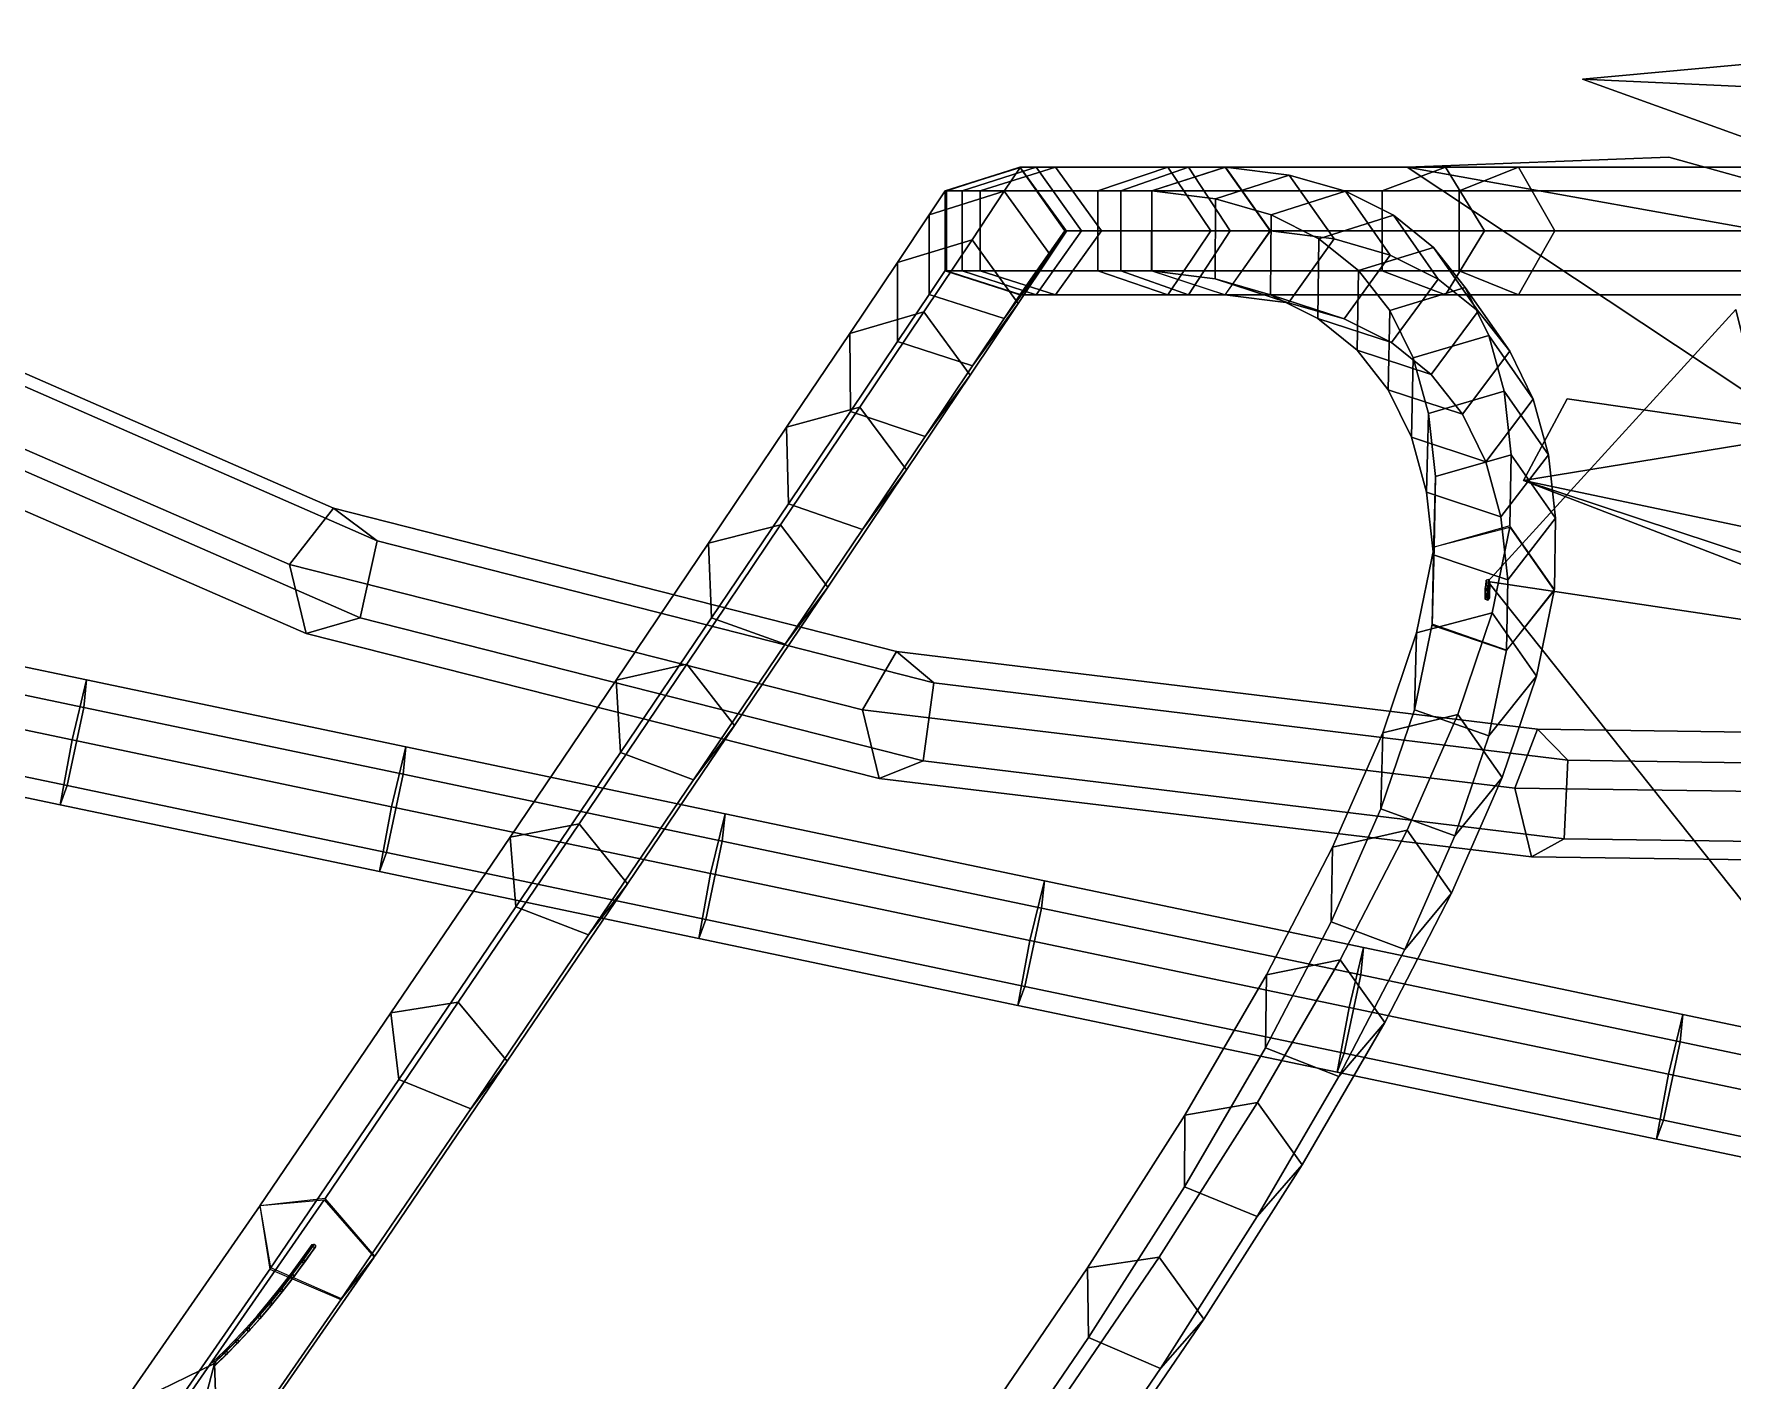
# Model space of a CAD drawing. Header units: metres. Extents: x -349 to 464, y -383 to 362.
# Drawn here: x -95.02 to -65.28, y -20.13 to 3.45 of the extents above; entities that cross this region are included whole.
import ezdxf

# ---------------------------------------------------------------- set-up
doc = ezdxf.new("R2010")
doc.units = ezdxf.units.M

msp = doc.modelspace()

# ---------------------------------------------------------------- linework, layer by layer
at = {"layer": 'Breeder_Leaf', "color": 3}
for points in [[(-67.9014, 2.6569, 287.7139), (-59.2427, 3.4506, 284.6291), (-49.7718, 1.8269, 285.6102)], [(-67.9014, 2.6569, 287.7139), (-49.7718, 1.8269, 285.6102), (-59.2427, 3.4506, 284.6291)], [(-56.367, -1.4974, 291.0523), (-67.9014, 2.6569, 287.7139), (-49.7718, 1.8269, 285.6102)], [(-56.367, -1.4974, 291.0523), (-49.7718, 1.8269, 285.6102), (-67.9014, 2.6569, 287.7139)], [(-70.9694, 1.1144, 296.5782), (-66.3897, 1.2919, 293.02), (-56.367, -1.4974, 291.0523)], [(-70.9694, 1.1144, 296.5782), (-56.367, -1.4974, 291.0523), (-66.3897, 1.2919, 293.02)], [(-63.9337, -3.5575, 297.8927), (-70.9694, 1.1144, 296.5782), (-56.367, -1.4974, 291.0523)], [(-63.9337, -3.5575, 297.8927), (-56.367, -1.4974, 291.0523), (-70.9694, 1.1144, 296.5782)], [(-65.2146, -1.3761, 512.3859), (-63.813, -7.00204, 510.33), (-69.5585, -6.1387, 499.0329)], [(-65.2146, -1.3761, 512.3859), (-69.5585, -6.1387, 499.0329), (-63.813, -7.00204, 510.33)], [(-68.9334, -4.3699, 310.3593), (-68.1665, -2.9425, 304.4843), (-63.9337, -3.5575, 297.8927)], [(-68.9334, -4.3699, 310.3593), (-63.9337, -3.5575, 297.8927), (-68.1665, -2.9425, 304.4843)], [(-60.476, -6.1509, 301.2751), (-68.9334, -4.3699, 310.3593), (-63.9337, -3.5575, 297.8927)], [(-60.476, -6.1509, 301.2751), (-63.9337, -3.5575, 297.8927), (-68.9334, -4.3699, 310.3593)], [(-57.01893, -8.961, 304.5121), (-68.9334, -4.3699, 310.3593), (-60.476, -6.1509, 301.2751)], [(-57.01893, -8.961, 304.5121), (-60.476, -6.1509, 301.2751), (-68.9334, -4.3699, 310.3593)], [(-57.01893, -8.961, 304.5121), (-62.2372, -6.5834, 310.8233), (-68.9334, -4.3699, 310.3593)], [(-57.01893, -8.961, 304.5121), (-68.9334, -4.3699, 310.3593), (-62.2372, -6.5834, 310.8233)], [(-69.5585, -6.1387, 499.0329), (-63.813, -7.00204, 510.33), (-63.6334, -13.5867, 510.4028)], [(-69.5585, -6.1387, 499.0329), (-63.6334, -13.5867, 510.4028), (-63.813, -7.00204, 510.33)], [(-97.6026, -22.6441, 484.4081), (-93.5956, -26.4658, 481.7286), (-91.8543, -19.8389, 471.0313)], [(-97.6026, -22.6441, 484.4081), (-91.8543, -19.8389, 471.0313), (-93.5956, -26.4658, 481.7286)], [(-91.8543, -19.8389, 471.0313), (-93.5956, -26.4658, 481.7286), (-91.4207, -32.1701, 479.2536)], [(-91.8543, -19.8389, 471.0313), (-91.4207, -32.1701, 479.2536), (-93.5956, -26.4658, 481.7286)]]:
    msp.add_3dface(points, dxfattribs=at)
at = {"layer": 'Breeder_Petiole', "color": 3}
for points in [[(-77.7454, 1.1137, 422.6171), (-78.02588, 0.6937, 428.3107), (-79.3394, 0.2829, 428.2157), (-79.05899, 0.7029, 422.5221)], [(-77.7539, 1.118, 408.9883), (-77.7449, 1.118, 422.5168), (-79.06013, 0.7014, 422.5168), (-79.03715, 0.7014, 408.7002)], [(-74.7986, 1.118, 395.7867), (-77.7539, 1.118, 408.9883), (-79.03715, 0.7014, 408.7002), (-75.9874, 0.7014, 395.2243)], [(-75.1624, 1.118, 404.0824), (-77.4698, 1.118, 417.4216), (-78.7656, 0.7014, 417.1968), (-76.3894, 0.7014, 403.609)], [(-77.4698, 1.118, 417.4216), (-77.1305, 1.118, 430.9547), (-78.4452, 0.7014, 430.987), (-78.7656, 0.7014, 417.1968)], [(-77.1305, 1.118, 430.9547), (-74.1575, 1.118, 444.1615), (-75.4407, 0.7014, 444.4496), (-78.4452, 0.7014, 430.987)], [(-76.9382, -0.00425, 422.5744), (-77.2187, -0.4242, 428.268), (-78.02588, 0.6937, 428.3107), (-77.7454, 1.1137, 422.6171)], [(-74.06803, 0, 396.1322), (-76.9654, 0, 409.1654), (-77.7539, 1.118, 408.9883), (-74.7986, 1.118, 395.7867)], [(-76.9654, 0, 409.1654), (-76.9368, 0, 422.5168), (-77.7449, 1.118, 422.5168), (-77.7539, 1.118, 408.9883)], [(-74.4084, 0, 404.3732), (-76.6735, 0, 417.5598), (-77.4698, 1.118, 417.4216), (-75.1624, 1.118, 404.0824)], [(-76.6735, 0, 417.5598), (-76.3225, 0, 430.9348), (-77.1305, 1.118, 430.9547), (-77.4698, 1.118, 417.4216)], [(-76.3225, 0, 430.9348), (-73.369, 0, 443.9844), (-74.1575, 1.118, 444.1615), (-77.1305, 1.118, 430.9547)], [(-70.297, 1.118, 391.4496), (-75.1624, 1.118, 404.0824), (-76.3894, 0.7014, 403.609), (-71.4081, 0.7014, 390.746)], [(-69.02254, 1.118, 383.5532), (-74.7986, 1.118, 395.7867), (-75.9874, 0.7014, 395.2243), (-70.05935, 0.7014, 382.7441)], [(-74.1496, 1.1175, 444.1971), (-73.0349, 0.9772, 449.8016), (-74.327, 0.5615, 450.0482), (-75.4417, 0.7018, 444.4438)], [(-69.6142, 0, 391.882), (-74.4084, 0, 404.3732), (-75.1624, 1.118, 404.0824), (-70.297, 1.118, 391.4496)], [(-68.3854, 0, 384.0504), (-74.06803, 0, 396.1322), (-74.7986, 1.118, 395.7867), (-69.02254, 1.118, 383.5532)], [(-73.0349, 0.9772, 449.8016), (-72.05215, 0.6955, 455.4624), (-73.3521, 0.2818, 455.6673), (-74.327, 0.5615, 450.0482)], [(-73.363, -0.00071, 444.0127), (-72.2482, -0.1409, 449.6171), (-73.0349, 0.9772, 449.8016), (-74.1496, 1.1175, 444.1971)], [(-72.2482, -0.1409, 449.6171), (-71.2672, -0.4226, 455.2706), (-72.05215, 0.6955, 455.4624), (-73.0349, 0.9772, 449.8016)], [(-63.06062, 1.118, 380.0088), (-70.297, 1.118, 391.4496), (-71.4081, 0.7014, 390.746), (-64.01312, 0.7014, 379.1019)], [(-62.4753, 0, 380.566), (-69.6142, 0, 391.882), (-70.297, 1.118, 391.4496), (-63.06062, 1.118, 380.0088)], [(-60.7064, 1.118, 372.8826), (-69.02254, 1.118, 383.5532), (-70.05935, 0.7014, 382.7441), (-61.5408, 0.7014, 371.866)], [(-60.1938, 0, 373.5073), (-68.3854, 0, 384.0504), (-69.02254, 1.118, 383.5532), (-60.7064, 1.118, 372.8826)], [(-78.02588, 0.6937, 428.3107), (-78.5907, -0.1541, 434.037), (-79.898, -0.552, 433.8478), (-79.3394, 0.2829, 428.2157)], [(-79.05899, 0.7029, 422.5221), (-79.3394, 0.2829, 428.2157), (-79.3394, -1.1161, 428.1125), (-79.05899, -0.6961, 422.4189)], [(-79.03715, 0.7014, 408.7002), (-79.06013, 0.7014, 422.5168), (-79.06013, -0.7014, 422.5168), (-79.03715, -0.7014, 408.7002)], [(-75.9874, 0.7014, 395.2243), (-79.03715, 0.7014, 408.7002), (-79.03715, -0.7014, 408.7002), (-75.9874, -0.7014, 395.2243)], [(-76.3894, 0.7014, 403.609), (-78.7656, 0.7014, 417.1968), (-78.7656, -0.7014, 417.1968), (-76.3894, -0.7014, 403.609)], [(-78.7656, 0.7014, 417.1968), (-78.4452, 0.7014, 430.987), (-78.4452, -0.7014, 430.987), (-78.7656, -0.7014, 417.1968)], [(-77.2187, -0.4242, 428.268), (-77.7824, -1.2688, 433.9517), (-78.5907, -0.1541, 434.037), (-78.02588, 0.6937, 428.3107)], [(-78.4452, 0.7014, 430.987), (-75.4407, 0.7014, 444.4496), (-75.4407, -0.7014, 444.4496), (-78.4452, -0.7014, 430.987)], [(-71.4081, 0.7014, 390.746), (-76.3894, 0.7014, 403.609), (-76.3894, -0.7014, 403.609), (-71.4081, -0.7014, 390.746)], [(-70.05935, 0.7014, 382.7441), (-75.9874, 0.7014, 395.2243), (-75.9874, -0.7014, 395.2243), (-70.05935, -0.7014, 382.7441)], [(-75.4417, 0.7018, 444.4438), (-74.327, 0.5615, 450.0482), (-74.3345, -0.8409, 450.0146), (-75.4493, -0.7006, 444.4102)], [(-72.05215, 0.6955, 455.4624), (-71.2105, 0.2733, 461.1373), (-72.5173, -0.1374, 461.3004), (-73.3521, 0.2818, 455.6673)], [(-71.2672, -0.4226, 455.2706), (-70.4271, -0.8446, 460.938), (-71.2105, 0.2733, 461.1373), (-72.05215, 0.6955, 455.4624)], [(-64.01312, 0.7014, 379.1019), (-71.4081, 0.7014, 390.746), (-71.4081, -0.7014, 390.746), (-64.01312, -0.7014, 379.1019)], [(-61.5408, 0.7014, 371.866), (-70.05935, 0.7014, 382.7441), (-70.05935, -0.7014, 382.7441), (-61.5408, -0.7014, 371.866)], [(-74.327, 0.5615, 450.0482), (-73.3521, 0.2818, 455.6673), (-73.3664, -1.1193, 455.6), (-74.3345, -0.8409, 450.0146)], [(-79.3394, 0.2829, 428.2157), (-79.898, -0.552, 433.8478), (-79.893, -1.9398, 433.6421), (-79.3394, -1.1161, 428.1125)], [(-73.3521, 0.2818, 455.6673), (-72.5173, -0.1374, 461.3004), (-72.5375, -1.5365, 461.1992), (-73.3664, -1.1193, 455.6)], [(-71.2105, 0.2733, 461.1373), (-70.511, -0.2888, 466.8193), (-71.8237, -0.6956, 466.9404), (-72.5173, -0.1374, 461.3004)], [(-70.4271, -0.8446, 460.938), (-69.729, -1.4064, 466.6125), (-70.511, -0.2888, 466.8193), (-71.2105, 0.2733, 461.1373)], [(-78.5907, -0.1541, 434.037), (-79.4359, -1.4184, 439.6509), (-80.7323, -1.7966, 439.3692), (-79.898, -0.552, 433.8478)], [(-77.7824, -1.2688, 433.9517), (-78.6243, -2.5268, 439.5235), (-79.4359, -1.4184, 439.6509), (-78.5907, -0.1541, 434.037)], [(-77.7454, -1.1163, 422.4526), (-78.02588, -1.5363, 428.1462), (-77.2187, -0.4242, 428.268), (-76.9382, -0.00425, 422.5744)], [(-74.7986, -1.118, 395.7867), (-77.7539, -1.118, 408.9883), (-76.9654, 0, 409.1654), (-74.06803, 0, 396.1322)], [(-77.7539, -1.118, 408.9883), (-77.7449, -1.118, 422.5168), (-76.9368, 0, 422.5168), (-76.9654, 0, 409.1654)], [(-75.1624, -1.118, 404.0824), (-77.4698, -1.118, 417.4216), (-76.6735, 0, 417.5598), (-74.4084, 0, 404.3732)], [(-77.4698, -1.118, 417.4216), (-77.1305, -1.118, 430.9547), (-76.3225, 0, 430.9348), (-76.6735, 0, 417.5598)], [(-77.1305, -1.118, 430.9547), (-74.1575, -1.118, 444.1615), (-73.369, 0, 443.9844), (-76.3225, 0, 430.9348)], [(-70.297, -1.118, 391.4496), (-75.1624, -1.118, 404.0824), (-74.4084, 0, 404.3732), (-69.6142, 0, 391.882)], [(-69.02254, -1.118, 383.5532), (-74.7986, -1.118, 395.7867), (-74.06803, 0, 396.1322), (-68.3854, 0, 384.0504)], [(-74.1616, -1.1179, 444.1436), (-73.04692, -1.2582, 449.748), (-72.2482, -0.1409, 449.6171), (-73.363, -0.00071, 444.0127)], [(-73.04692, -1.2582, 449.748), (-72.07487, -1.5379, 455.3551), (-71.2672, -0.4226, 455.2706), (-72.2482, -0.1409, 449.6171)], [(-72.5173, -0.1374, 461.3004), (-71.8237, -0.6956, 466.9404), (-71.8488, -2.09177, 466.8053), (-72.5375, -1.5365, 461.1992)], [(-70.511, -0.2888, 466.8193), (-69.9546, -0.9903, 472.5016), (-71.272, -1.392, 472.5808), (-71.8237, -0.6956, 466.9404)], [(-69.729, -1.4064, 466.6125), (-69.1738, -2.1073, 472.2873), (-69.9546, -0.9903, 472.5016), (-70.511, -0.2888, 466.8193)], [(-63.06062, -1.118, 380.0088), (-70.297, -1.118, 391.4496), (-69.6142, 0, 391.882), (-62.4753, 0, 380.566)], [(-60.7064, -1.118, 372.8826), (-69.02254, -1.118, 383.5532), (-68.3854, 0, 384.0504), (-60.1938, 0, 373.5073)], [(-79.898, -0.552, 433.8478), (-80.7323, -1.7966, 439.3692), (-80.7172, -3.1655, 439.0625), (-79.893, -1.9398, 433.6421)], [(-78.02588, -1.5363, 428.1462), (-78.5826, -2.3661, 433.7091), (-77.7824, -1.2688, 433.9517), (-77.2187, -0.4242, 428.268)], [(-72.07487, -1.5379, 455.3551), (-71.2426, -1.9567, 460.976), (-70.4271, -0.8446, 460.938), (-71.2672, -0.4226, 455.2706)], [(-79.05899, -0.6961, 422.4189), (-79.3394, -1.1161, 428.1125), (-78.02588, -1.5363, 428.1462), (-77.7454, -1.1163, 422.4526)], [(-79.03715, -0.7014, 408.7002), (-79.06013, -0.7014, 422.5168), (-77.7449, -1.118, 422.5168), (-77.7539, -1.118, 408.9883)], [(-75.9874, -0.7014, 395.2243), (-79.03715, -0.7014, 408.7002), (-77.7539, -1.118, 408.9883), (-74.7986, -1.118, 395.7867)], [(-76.3894, -0.7014, 403.609), (-78.7656, -0.7014, 417.1968), (-77.4698, -1.118, 417.4216), (-75.1624, -1.118, 404.0824)], [(-78.7656, -0.7014, 417.1968), (-78.4452, -0.7014, 430.987), (-77.1305, -1.118, 430.9547), (-77.4698, -1.118, 417.4216)], [(-78.4452, -0.7014, 430.987), (-75.4407, -0.7014, 444.4496), (-74.1575, -1.118, 444.1615), (-77.1305, -1.118, 430.9547)], [(-71.4081, -0.7014, 390.746), (-76.3894, -0.7014, 403.609), (-75.1624, -1.118, 404.0824), (-70.297, -1.118, 391.4496)], [(-70.05935, -0.7014, 382.7441), (-75.9874, -0.7014, 395.2243), (-74.7986, -1.118, 395.7867), (-69.02254, -1.118, 383.5532)], [(-75.4493, -0.7006, 444.4102), (-74.3345, -0.8409, 450.0146), (-73.04692, -1.2582, 449.748), (-74.1616, -1.1179, 444.1436)], [(-74.3345, -0.8409, 450.0146), (-73.3664, -1.1193, 455.6), (-72.07487, -1.5379, 455.3551), (-73.04692, -1.2582, 449.748)], [(-71.8237, -0.6956, 466.9404), (-71.272, -1.392, 472.5808), (-71.3013, -2.7844, 472.4117), (-71.8488, -2.09177, 466.8053)], [(-64.01312, -0.7014, 379.1019), (-71.4081, -0.7014, 390.746), (-70.297, -1.118, 391.4496), (-63.06062, -1.118, 380.0088)], [(-71.2426, -1.9567, 460.976), (-70.5511, -2.5143, 466.6039), (-69.729, -1.4064, 466.6125), (-70.4271, -0.8446, 460.938)], [(-61.5408, -0.7014, 371.866), (-70.05935, -0.7014, 382.7441), (-69.02254, -1.118, 383.5532), (-60.7064, -1.118, 372.8826)], [(-79.3394, -1.1161, 428.1125), (-79.893, -1.9398, 433.6421), (-78.5826, -2.3661, 433.7091), (-78.02588, -1.5363, 428.1462)], [(-73.3664, -1.1193, 455.6), (-72.5375, -1.5365, 461.1992), (-71.2426, -1.9567, 460.976), (-72.07487, -1.5379, 455.3551)], [(-69.9546, -0.9903, 472.5016), (-69.5419, -1.8302, 478.1774), (-70.8631, -2.2258, 478.2147), (-71.272, -1.392, 472.5808)], [(-69.1738, -2.1073, 472.2873), (-68.7621, -2.9464, 477.9556), (-69.5419, -1.8302, 478.1774), (-69.9546, -0.9903, 472.5016)], [(-90.5411, -5.8464, 328.0488), (-98.8895, -2.2129, 317.717), (-97.966, -1.2756, 317.3023), (-89.7687, -4.8582, 327.4742)], [(-89.7687, -4.8582, 327.4742), (-97.966, -1.2756, 317.3023), (-97.1123, -1.8782, 316.4016), (-89.0078, -5.4296, 326.4753)], [(-79.4359, -1.4184, 439.6509), (-80.5555, -3.08877, 445.1084), (-81.8366, -3.4406, 444.7366), (-80.7323, -1.7966, 439.3692)], [(-78.6243, -2.5268, 439.5235), (-79.7387, -4.1876, 444.9397), (-80.5555, -3.08877, 445.1084), (-79.4359, -1.4184, 439.6509)], [(-78.5826, -2.3661, 433.7091), (-79.4117, -3.6003, 439.1619), (-78.6243, -2.5268, 439.5235), (-77.7824, -1.2688, 433.9517)], [(-71.272, -1.392, 472.5808), (-70.8631, -2.2258, 478.2147), (-70.8957, -3.6135, 478.0117), (-71.3013, -2.7844, 472.4117)], [(-70.5511, -2.5143, 466.6039), (-70.00138, -3.2097, 472.2321), (-69.1738, -2.1073, 472.2873), (-69.729, -1.4064, 466.6125)], [(-72.5375, -1.5365, 461.1992), (-71.8488, -2.09177, 466.8053), (-70.5511, -2.5143, 466.6039), (-71.2426, -1.9567, 460.976)], [(-89.0078, -5.4296, 326.4753), (-97.1123, -1.8782, 316.4016), (-97.5002, -3.1936, 316.2513), (-89.3028, -6.7763, 326.4232)], [(-80.7323, -1.7966, 439.3692), (-81.8366, -3.4406, 444.7366), (-81.8064, -4.7832, 444.3311), (-80.7172, -3.1655, 439.0625)], [(-79.893, -1.9398, 433.6421), (-80.7172, -3.1655, 439.0625), (-79.4117, -3.6003, 439.1619), (-78.5826, -2.3661, 433.7091)], [(-69.5419, -1.8302, 478.1774), (-69.2736, -2.8074, 483.8399), (-70.5973, -3.1959, 483.8354), (-70.8631, -2.2258, 478.2147)], [(-68.7621, -2.9464, 477.9556), (-68.4945, -3.9226, 483.6106), (-69.2736, -2.8074, 483.8399), (-69.5419, -1.8302, 478.1774)], [(-90.2488, -7.04978, 327.3894), (-98.5972, -3.4162, 317.0577), (-98.8895, -2.2129, 317.717), (-90.5411, -5.8464, 328.0488)], [(-71.8488, -2.09177, 466.8053), (-71.3013, -2.7844, 472.4117), (-70.00138, -3.2097, 472.2321), (-70.5511, -2.5143, 466.6039)], [(-70.8631, -2.2258, 478.2147), (-70.5973, -3.1959, 483.8354), (-70.6324, -4.5782, 483.5984), (-70.8957, -3.6135, 478.0117)], [(-70.00138, -3.2097, 472.2321), (-69.594, -4.04229, 477.8538), (-68.7621, -2.9464, 477.9556), (-69.1738, -2.1073, 472.2873)], [(-79.4117, -3.6003, 439.1619), (-80.5074, -5.2289, 444.462), (-79.7387, -4.1876, 444.9397), (-78.6243, -2.5268, 439.5235)], [(-71.3013, -2.7844, 472.4117), (-70.8957, -3.6135, 478.0117), (-69.594, -4.04229, 477.8538), (-70.00138, -3.2097, 472.2321)], [(-69.2736, -2.8074, 483.8399), (-69.1499, -3.9207, 489.4822), (-70.4752, -4.3011, 489.436), (-70.5973, -3.1959, 483.8354)], [(-69.594, -4.04229, 477.8538), (-69.3295, -5.01081, 483.4622), (-68.4945, -3.9226, 483.6106), (-68.7621, -2.9464, 477.9556)], [(-68.4945, -3.9226, 483.6106), (-68.3715, -5.03485, 489.2454), (-69.1499, -3.9207, 489.4822), (-69.2736, -2.8074, 483.8399)], [(-89.3028, -6.7763, 326.4232), (-97.5002, -3.1936, 316.2513), (-98.5972, -3.4162, 317.0577), (-90.2488, -7.04978, 327.3894)], [(-80.5555, -3.08877, 445.1084), (-81.9415, -5.1515, 450.3669), (-83.2028, -5.4704, 449.908), (-81.8366, -3.4406, 444.7366)], [(-79.7387, -4.1876, 444.9397), (-81.1174, -6.238, 450.158), (-81.9415, -5.1515, 450.3669), (-80.5555, -3.08877, 445.1084)], [(-80.7172, -3.1655, 439.0625), (-81.8064, -4.7832, 444.3311), (-80.5074, -5.2289, 444.462), (-79.4117, -3.6003, 439.1619)], [(-70.5973, -3.1959, 483.8354), (-70.4752, -4.3011, 489.436), (-70.5119, -5.6771, 489.1652), (-70.6324, -4.5782, 483.5984)], [(-81.8366, -3.4406, 444.7366), (-83.2028, -5.4704, 449.908), (-83.1528, -6.7798, 449.4068), (-81.8064, -4.7832, 444.3311)], [(-70.8957, -3.6135, 478.0117), (-70.6324, -4.5782, 483.5984), (-69.3295, -5.01081, 483.4622), (-69.594, -4.04229, 477.8538)], [(-69.1499, -3.9207, 489.4822), (-69.1711, -5.1688, 495.0976), (-70.4969, -5.54, 495.0099), (-70.4752, -4.3011, 489.436)], [(-69.3295, -5.01081, 483.4622), (-69.2084, -6.1141, 489.0506), (-68.3715, -5.03485, 489.2454), (-68.4945, -3.9226, 483.6106)], [(-68.3715, -5.03485, 489.2454), (-68.393, -6.2815, 494.8532), (-69.1711, -5.1688, 495.0976), (-69.1499, -3.9207, 489.4822)], [(-80.5074, -5.2289, 444.462), (-81.8617, -7.2385, 449.568), (-81.1174, -6.238, 450.158), (-79.7387, -4.1876, 444.9397)], [(-70.4752, -4.3011, 489.436), (-70.4969, -5.54, 495.0099), (-70.5343, -6.9089, 494.7054), (-70.5119, -5.6771, 489.1652)], [(-70.6324, -4.5782, 483.5984), (-70.5119, -5.6771, 489.1652), (-69.2084, -6.1141, 489.0506), (-69.3295, -5.01081, 483.4622)], [(-80.5086, -8.3877, 337.1336), (-90.5411, -5.8464, 328.0488), (-89.7687, -4.8582, 327.4742), (-79.9125, -7.3672, 336.4219)], [(-79.9125, -7.3672, 336.4219), (-89.7687, -4.8582, 327.4742), (-89.0078, -5.4296, 326.4753), (-79.2599, -7.9187, 335.3388)], [(-81.8064, -4.7832, 444.3311), (-83.1528, -6.7798, 449.4068), (-81.8617, -7.2385, 449.568), (-80.5074, -5.2289, 444.462)], [(-69.2084, -6.1141, 489.0506), (-69.2307, -7.3508, 494.6122), (-68.393, -6.2815, 494.8532), (-68.3715, -5.03485, 489.2454)], [(-81.9415, -5.1515, 450.3669), (-83.5839, -7.59, 455.3854), (-84.8212, -7.8698, 454.843), (-83.2028, -5.4704, 449.908)], [(-81.1174, -6.238, 450.158), (-82.7506, -8.6612, 455.1377), (-83.5839, -7.59, 455.3854), (-81.9415, -5.1515, 450.3669)], [(-69.1719, -5.1868, 495.1683), (-69.4815, -6.69, 500.6744), (-70.8053, -7.03933, 500.5046), (-70.4957, -5.536, 494.9985)], [(-68.3948, -6.2968, 494.909), (-68.7044, -7.8, 500.415), (-69.4815, -6.69, 500.6744), (-69.1719, -5.1868, 495.1683)], [(-79.2599, -7.9187, 335.3388), (-89.0078, -5.4296, 326.4753), (-89.3028, -6.7763, 326.4232), (-79.4466, -9.2853, 335.3709)], [(-83.2028, -5.4704, 449.908), (-84.8212, -7.8698, 454.843), (-84.7466, -9.139, 454.2499), (-83.1528, -6.7798, 449.4068)], [(-70.4957, -5.536, 494.9985), (-70.8053, -7.03933, 500.5046), (-70.8424, -8.3916, 500.1333), (-70.5328, -6.8884, 494.6272)], [(-80.2163, -9.591, 336.4742), (-90.2488, -7.04978, 327.3894), (-90.5411, -5.8464, 328.0488), (-80.5086, -8.3877, 337.1336)], [(-70.5119, -5.6771, 489.1652), (-70.5343, -6.9089, 494.7054), (-69.2307, -7.3508, 494.6122), (-69.2084, -6.1141, 489.0506)], [(-81.8617, -7.2385, 449.568), (-83.465, -9.613, 454.4399), (-82.7506, -8.6612, 455.1377), (-81.1174, -6.238, 450.158)], [(-69.602, -6.2252, 494.8598), (-69.6029, -6.3045, 495.3211), (-69.6042, -6.3516, 495.313), (-69.6033, -6.2728, 494.8517)], [(-69.5564, -6.2123, 494.8622), (-69.5577, -6.2916, 495.3234), (-69.6029, -6.3045, 495.3211), (-69.602, -6.2252, 494.8598)], [(-69.5956, -6.2996, 498.1127), (-69.5922, -6.2191, 498.5726), (-69.5934, -6.2637, 498.5804), (-69.5968, -6.345, 498.1183)], [(-69.5524, -6.2873, 498.1109), (-69.5494, -6.2069, 498.5702), (-69.5922, -6.2191, 498.5726), (-69.5956, -6.2996, 498.1127)], [(-69.5922, -6.2191, 498.5726), (-69.5885, -6.1158, 499.028), (-69.5897, -6.16, 499.038), (-69.5934, -6.2637, 498.5804)], [(-69.5934, -6.2637, 498.5804), (-69.5897, -6.16, 499.038), (-69.5475, -6.1743, 499.0409), (-69.5513, -6.2781, 498.5827)], [(-69.5494, -6.2069, 498.5702), (-69.5457, -6.1038, 499.0249), (-69.5885, -6.1158, 499.028), (-69.5922, -6.2191, 498.5726)], [(-69.5296, -6.251, 494.8556), (-69.5311, -6.33, 495.3169), (-69.5577, -6.2916, 495.3234), (-69.5564, -6.2123, 494.8622)], [(-69.5543, -6.3596, 498.12), (-69.5513, -6.2781, 498.5827), (-69.5242, -6.2432, 498.5764), (-69.527, -6.3242, 498.1154)], [(-69.527, -6.3242, 498.1154), (-69.5242, -6.2432, 498.5764), (-69.5494, -6.2069, 498.5702), (-69.5524, -6.2873, 498.1109)], [(-69.5513, -6.2781, 498.5827), (-69.5475, -6.1743, 499.0409), (-69.5205, -6.1398, 499.0328), (-69.5242, -6.2432, 498.5764)], [(-69.5242, -6.2432, 498.5764), (-69.5205, -6.1398, 499.0328), (-69.5457, -6.1038, 499.0249), (-69.5494, -6.2069, 498.5702)], [(-69.6029, -6.3045, 495.3211), (-69.6032, -6.3608, 495.7846), (-69.6045, -6.4079, 495.7789), (-69.6042, -6.3516, 495.313)], [(-69.6042, -6.3516, 495.313), (-69.6045, -6.4079, 495.7789), (-69.5604, -6.4232, 495.7771), (-69.5597, -6.3669, 495.3105)], [(-69.6032, -6.3608, 495.7846), (-69.603, -6.3943, 496.2503), (-69.6042, -6.4413, 496.2469), (-69.6045, -6.4079, 495.7789)], [(-69.6045, -6.4079, 495.7789), (-69.6042, -6.4413, 496.2469), (-69.5604, -6.4565, 496.2458), (-69.5604, -6.4232, 495.7771)], [(-69.6033, -6.2728, 494.8517), (-69.6042, -6.3516, 495.313), (-69.5597, -6.3669, 495.3105), (-69.5585, -6.2881, 494.8492)], [(-69.603, -6.3943, 496.2503), (-69.602, -6.405, 496.717), (-69.6033, -6.4517, 496.716), (-69.6042, -6.4413, 496.2469)], [(-69.6042, -6.4413, 496.2469), (-69.6033, -6.4517, 496.716), (-69.5598, -6.4668, 496.7156), (-69.5604, -6.4565, 496.2458)], [(-69.602, -6.405, 496.717), (-69.6005, -6.3927, 497.1838), (-69.6017, -6.4391, 497.185), (-69.6033, -6.4517, 496.716)], [(-69.6033, -6.4517, 496.716), (-69.6017, -6.4391, 497.185), (-69.5586, -6.4541, 497.1853), (-69.5598, -6.4668, 496.7156)], [(-69.5577, -6.2916, 495.3234), (-69.5583, -6.348, 495.7862), (-69.6032, -6.3608, 495.7846), (-69.6029, -6.3045, 495.3211)], [(-69.5583, -6.348, 495.7862), (-69.5584, -6.3815, 496.2512), (-69.603, -6.3943, 496.2503), (-69.6032, -6.3608, 495.7846)], [(-69.5584, -6.3815, 496.2512), (-69.5578, -6.3923, 496.7173), (-69.602, -6.405, 496.717), (-69.603, -6.3943, 496.2503)], [(-69.5578, -6.3923, 496.7173), (-69.5566, -6.3801, 497.1833), (-69.6005, -6.3927, 497.1838), (-69.602, -6.405, 496.717)], [(-69.6005, -6.3927, 497.1838), (-69.5984, -6.3576, 497.6494), (-69.5996, -6.4035, 497.6528), (-69.6017, -6.4391, 497.185)], [(-69.6017, -6.4391, 497.185), (-69.5996, -6.4035, 497.6528), (-69.5568, -6.4183, 497.6538), (-69.5586, -6.4541, 497.1853)], [(-69.5566, -6.3801, 497.1833), (-69.5548, -6.3451, 497.6482), (-69.5984, -6.3576, 497.6494), (-69.6005, -6.3927, 497.1838)], [(-69.5984, -6.3576, 497.6494), (-69.5956, -6.2996, 498.1127), (-69.5968, -6.345, 498.1183), (-69.5996, -6.4035, 497.6528)], [(-69.5996, -6.4035, 497.6528), (-69.5968, -6.345, 498.1183), (-69.5543, -6.3596, 498.12), (-69.5568, -6.4183, 497.6538)], [(-69.5548, -6.3451, 497.6482), (-69.5524, -6.2873, 498.1109), (-69.5956, -6.2996, 498.1127), (-69.5984, -6.3576, 497.6494)], [(-69.5968, -6.345, 498.1183), (-69.5934, -6.2637, 498.5804), (-69.5513, -6.2781, 498.5827), (-69.5543, -6.3596, 498.12)], [(-69.5597, -6.3669, 495.3105), (-69.5604, -6.4232, 495.7771), (-69.532, -6.3863, 495.7816), (-69.5311, -6.33, 495.3169)], [(-69.5604, -6.4232, 495.7771), (-69.5604, -6.4565, 496.2458), (-69.5322, -6.4197, 496.2484), (-69.532, -6.3863, 495.7816)], [(-69.5604, -6.4565, 496.2458), (-69.5598, -6.4668, 496.7156), (-69.5319, -6.4303, 496.7164), (-69.5322, -6.4197, 496.2484)], [(-69.5598, -6.4668, 496.7156), (-69.5586, -6.4541, 497.1853), (-69.5309, -6.4178, 497.1842), (-69.5319, -6.4303, 496.7164)], [(-69.5585, -6.2881, 494.8492), (-69.5597, -6.3669, 495.3105), (-69.5311, -6.33, 495.3169), (-69.5296, -6.251, 494.8556)], [(-69.5586, -6.4541, 497.1853), (-69.5568, -6.4183, 497.6538), (-69.5293, -6.3824, 497.6509), (-69.5309, -6.4178, 497.1842)], [(-69.532, -6.3863, 495.7816), (-69.5322, -6.4197, 496.2484), (-69.5584, -6.3815, 496.2512), (-69.5583, -6.348, 495.7862)], [(-69.5322, -6.4197, 496.2484), (-69.5319, -6.4303, 496.7164), (-69.5578, -6.3923, 496.7173), (-69.5584, -6.3815, 496.2512)], [(-69.5311, -6.33, 495.3169), (-69.532, -6.3863, 495.7816), (-69.5583, -6.348, 495.7862), (-69.5577, -6.2916, 495.3234)], [(-69.5319, -6.4303, 496.7164), (-69.5309, -6.4178, 497.1842), (-69.5566, -6.3801, 497.1833), (-69.5578, -6.3923, 496.7173)], [(-69.5568, -6.4183, 497.6538), (-69.5543, -6.3596, 498.12), (-69.527, -6.3242, 498.1154), (-69.5293, -6.3824, 497.6509)], [(-69.5309, -6.4178, 497.1842), (-69.5293, -6.3824, 497.6509), (-69.5548, -6.3451, 497.6482), (-69.5566, -6.3801, 497.1833)], [(-69.5293, -6.3824, 497.6509), (-69.527, -6.3242, 498.1154), (-69.5524, -6.2873, 498.1109), (-69.5548, -6.3451, 497.6482)], [(-69.231, -7.3424, 494.5765), (-69.5406, -8.8456, 500.0825), (-68.7044, -7.8, 500.415), (-68.3948, -6.2968, 494.909)], [(-94.09441, -7.8664, 326.8324), (-99.6844, -6.6944, 327.0543), (-99.9383, -7.742, 326.1933), (-94.3482, -8.914, 325.9714)], [(-94.1438, -8.3467, 328.1247), (-99.7338, -7.1747, 328.3466), (-99.6844, -6.6944, 327.0543), (-94.09441, -7.8664, 326.8324)], [(-79.4466, -9.2853, 335.3709), (-89.3028, -6.7763, 326.4232), (-90.2488, -7.04978, 327.3894), (-80.2163, -9.591, 336.4742)], [(-83.1528, -6.7798, 449.4068), (-84.7466, -9.139, 454.2499), (-83.465, -9.613, 454.4399), (-81.8617, -7.2385, 449.568)], [(-69.4815, -6.69, 500.6744), (-70.0822, -8.4698, 506.15), (-71.3997, -8.7933, 505.8994), (-70.8053, -7.03933, 500.5046)], [(-68.7044, -7.8, 500.415), (-69.3052, -9.5764, 505.8757), (-70.0822, -8.4698, 506.15), (-69.4815, -6.69, 500.6744)], [(-70.8053, -7.03933, 500.5046), (-71.3997, -8.7933, 505.8994), (-71.433, -10.1259, 505.4623), (-70.8424, -8.3916, 500.1333)], [(-70.5328, -6.8884, 494.6272), (-70.8424, -8.3916, 500.1333), (-69.5406, -8.8456, 500.0825), (-69.231, -7.3424, 494.5765)], [(-94.4339, -9.7175, 328.0565), (-100.024, -8.5455, 328.2784), (-99.7338, -7.1747, 328.3466), (-94.1438, -8.3467, 328.1247)], [(-69.08752, -9.7619, 344.704), (-80.5086, -8.3877, 337.1336), (-79.9125, -7.3672, 336.4219), (-68.6878, -8.7286, 343.882)], [(-68.6878, -8.7286, 343.882), (-79.9125, -7.3672, 336.4219), (-79.2599, -7.9187, 335.3388), (-68.1559, -9.2723, 342.731)], [(-83.5839, -7.59, 455.3854), (-85.4706, -10.3847, 460.1244), (-86.6798, -10.6195, 459.5031), (-84.8212, -7.8698, 454.843)], [(-82.7506, -8.6612, 455.1377), (-84.6261, -11.4378, 459.8396), (-85.4706, -10.3847, 460.1244), (-83.5839, -7.59, 455.3854)], [(-94.3482, -8.914, 325.9714), (-99.9383, -7.742, 326.1933), (-100.1469, -8.8795, 326.9455), (-94.5568, -10.05157, 326.7236)], [(-88.5043, -9.03846, 326.6105), (-94.09441, -7.8664, 326.8324), (-94.3482, -8.914, 325.9714), (-88.7581, -10.08607, 325.7495)], [(-88.5537, -9.5187, 327.9028), (-94.1438, -8.3467, 328.1247), (-94.09441, -7.8664, 326.8324), (-88.5043, -9.03846, 326.6105)], [(-84.8212, -7.8698, 454.843), (-86.6798, -10.6195, 459.5031), (-86.5762, -11.8419, 458.8225), (-84.7466, -9.139, 454.2499)], [(-68.1559, -9.2723, 342.731), (-79.2599, -7.9187, 335.3388), (-79.4466, -9.2853, 335.3709), (-68.2219, -10.6466, 342.831)], [(-69.5406, -8.8456, 500.0825), (-70.1353, -10.594, 505.4532), (-69.3052, -9.5764, 505.8757), (-68.7044, -7.8, 500.415)], [(-94.5568, -10.05157, 326.7236), (-100.1469, -8.8795, 326.9455), (-100.024, -8.5455, 328.2784), (-94.4339, -9.7175, 328.0565)], [(-88.8438, -10.8896, 327.8345), (-94.4339, -9.7175, 328.0565), (-94.1438, -8.3467, 328.1247), (-88.5537, -9.5187, 327.9028)], [(-68.7952, -10.9652, 344.0447), (-80.2163, -9.591, 336.4742), (-80.5086, -8.3877, 337.1336), (-69.08752, -9.7619, 344.704)], [(-70.0822, -8.4698, 506.15), (-70.9706, -10.4993, 511.4981), (-72.2776, -10.7933, 511.1686), (-71.3997, -8.7933, 505.8994)], [(-70.8424, -8.3916, 500.1333), (-71.433, -10.1259, 505.4623), (-70.1353, -10.594, 505.4532), (-69.5406, -8.8456, 500.0825)], [(-69.3052, -9.5764, 505.8757), (-70.193, -11.6017, 511.2092), (-70.9706, -10.4993, 511.4981), (-70.0822, -8.4698, 506.15)], [(-88.7581, -10.08607, 325.7495), (-94.3482, -8.914, 325.9714), (-94.5568, -10.05157, 326.7236), (-88.9667, -11.2235, 326.5016)], [(-83.465, -9.613, 454.4399), (-85.3055, -12.3332, 459.0396), (-84.6261, -11.4378, 459.8396), (-82.7506, -8.6612, 455.1377)], [(-71.3997, -8.7933, 505.8994), (-72.2776, -10.7933, 511.1686), (-72.3037, -12.1031, 510.6668), (-71.433, -10.1259, 505.4623)], [(-56.6139, -9.9285, 350.5372), (-69.08752, -9.7619, 344.704), (-68.6878, -8.7286, 343.882), (-56.425, -8.9023, 349.6347)], [(-56.425, -8.9023, 349.6347), (-68.6878, -8.7286, 343.882), (-68.1559, -9.2723, 342.731), (-56.02262, -9.4503, 348.4343)], [(-82.9142, -10.2104, 326.3885), (-88.5043, -9.03846, 326.6105), (-88.7581, -10.08607, 325.7495), (-83.168, -11.258, 325.5276)], [(-82.9636, -10.6907, 327.6809), (-88.5537, -9.5187, 327.9028), (-88.5043, -9.03846, 326.6105), (-82.9142, -10.2104, 326.3885)], [(-84.7466, -9.139, 454.2499), (-86.5762, -11.8419, 458.8225), (-85.3055, -12.3332, 459.0396), (-83.465, -9.613, 454.4399)], [(-68.2219, -10.6466, 342.831), (-79.4466, -9.2853, 335.3709), (-80.2163, -9.591, 336.4742), (-68.7952, -10.9652, 344.0447)], [(-56.02262, -9.4503, 348.4343), (-68.1559, -9.2723, 342.731), (-68.2219, -10.6466, 342.831), (-55.9591, -10.8203, 348.5837)], [(-88.9667, -11.2235, 326.5016), (-94.5568, -10.05157, 326.7236), (-94.4339, -9.7175, 328.0565), (-88.8438, -10.8896, 327.8345)], [(-83.2537, -12.06162, 327.6126), (-88.8438, -10.8896, 327.8345), (-88.5537, -9.5187, 327.9028), (-82.9636, -10.6907, 327.6809)], [(-70.1353, -10.594, 505.4532), (-71.01224, -12.5872, 510.6984), (-70.193, -11.6017, 511.2092), (-69.3052, -9.5764, 505.8757)], [(-56.3217, -11.1318, 349.8779), (-68.7952, -10.9652, 344.0447), (-69.08752, -9.7619, 344.704), (-56.6139, -9.9285, 350.5372)], [(-83.168, -11.258, 325.5276), (-88.7581, -10.08607, 325.7495), (-88.9667, -11.2235, 326.5016), (-83.3766, -12.3956, 326.2797)], [(-85.4706, -10.3847, 460.1244), (-87.5875, -13.5133, 464.547), (-88.7647, -13.6974, 463.8517), (-86.6798, -10.6195, 459.5031)], [(-84.6261, -11.4378, 459.8396), (-86.7301, -14.5456, 464.2272), (-87.5875, -13.5133, 464.547), (-85.4706, -10.3847, 460.1244)], [(-77.3241, -11.3824, 326.1666), (-82.9142, -10.2104, 326.3885), (-83.168, -11.258, 325.5276), (-77.5779, -12.4301, 325.3056)], [(-77.3735, -11.8627, 327.459), (-82.9636, -10.6907, 327.6809), (-82.9142, -10.2104, 326.3885), (-77.3241, -11.3824, 326.1666)], [(-71.433, -10.1259, 505.4623), (-72.3037, -12.1031, 510.6668), (-71.01224, -12.5872, 510.6984), (-70.1353, -10.594, 505.4532)], [(-86.6798, -10.6195, 459.5031), (-88.7647, -13.6974, 463.8517), (-88.6279, -14.8668, 463.0889), (-86.5762, -11.8419, 458.8225)], [(-77.6636, -13.2336, 327.3907), (-83.2537, -12.06162, 327.6126), (-82.9636, -10.6907, 327.6809), (-77.3735, -11.8627, 327.459)], [(-70.9706, -10.4993, 511.4981), (-72.1428, -12.7684, 516.6932), (-73.4351, -13.02929, 516.2867), (-72.2776, -10.7933, 511.1686)], [(-70.193, -11.6017, 511.2092), (-71.3638, -13.8659, 516.3898), (-72.1428, -12.7684, 516.6932), (-70.9706, -10.4993, 511.4981)], [(-55.9591, -10.8203, 348.5837), (-68.2219, -10.6466, 342.831), (-68.7952, -10.9652, 344.0447), (-56.3217, -11.1318, 349.8779)], [(-83.3766, -12.3956, 326.2797), (-88.9667, -11.2235, 326.5016), (-88.8438, -10.8896, 327.8345), (-83.2537, -12.06162, 327.6126)], [(-72.2776, -10.7933, 511.1686), (-73.4351, -13.02929, 516.2867), (-73.4505, -14.3134, 515.722), (-72.3037, -12.1031, 510.6668)], [(-77.5779, -12.4301, 325.3056), (-83.168, -11.258, 325.5276), (-83.3766, -12.3956, 326.2797), (-77.7866, -13.5676, 326.0578)], [(-85.3055, -12.3332, 459.0396), (-87.3694, -15.3774, 463.3312), (-86.7301, -14.5456, 464.2272), (-84.6261, -11.4378, 459.8396)], [(-71.734, -12.5545, 325.9447), (-77.3241, -11.3824, 326.1666), (-77.5779, -12.4301, 325.3056), (-71.9878, -13.6021, 325.0837)], [(-71.7834, -13.03478, 327.237), (-77.3735, -11.8627, 327.459), (-77.3241, -11.3824, 326.1666), (-71.734, -12.5545, 325.9447)], [(-86.5762, -11.8419, 458.8225), (-88.6279, -14.8668, 463.0889), (-87.3694, -15.3774, 463.3312), (-85.3055, -12.3332, 459.0396)], [(-72.07358, -14.4056, 327.1688), (-77.6636, -13.2336, 327.3907), (-77.3735, -11.8627, 327.459), (-71.7834, -13.03478, 327.237)], [(-71.01224, -12.5872, 510.6984), (-72.1674, -14.8152, 515.793), (-71.3638, -13.8659, 516.3898), (-70.193, -11.6017, 511.2092)], [(-77.7866, -13.5676, 326.0578), (-83.3766, -12.3956, 326.2797), (-83.2537, -12.06162, 327.6126), (-77.6636, -13.2336, 327.3907)], [(-72.3037, -12.1031, 510.6668), (-73.4505, -14.3134, 515.722), (-72.1674, -14.8152, 515.793), (-71.01224, -12.5872, 510.6984)], [(-71.9878, -13.6021, 325.0837), (-77.5779, -12.4301, 325.3056), (-77.7866, -13.5676, 326.0578), (-72.1965, -14.7396, 325.8359)], [(-72.1428, -12.7684, 516.6932), (-73.5934, -15.2657, 521.7101), (-74.8669, -15.4901, 521.2292), (-73.4351, -13.02929, 516.2867)], [(-71.3638, -13.8659, 516.3898), (-72.8124, -16.3577, 521.3926), (-73.5934, -15.2657, 521.7101), (-72.1428, -12.7684, 516.6932)], [(-66.1439, -13.7265, 325.7228), (-71.734, -12.5545, 325.9447), (-71.9878, -13.6021, 325.0837), (-66.3977, -14.7741, 324.8618)], [(-66.1933, -14.2067, 327.0151), (-71.7834, -13.03478, 327.237), (-71.734, -12.5545, 325.9447), (-66.1439, -13.7265, 325.7228)], [(-73.4351, -13.02929, 516.2867), (-74.8669, -15.4901, 521.2292), (-74.8684, -16.7457, 520.6035), (-73.4505, -14.3134, 515.722)], [(-66.4834, -15.5776, 326.9468), (-72.07358, -14.4056, 327.1688), (-71.7834, -13.03478, 327.237), (-66.1933, -14.2067, 327.0151)], [(-72.1965, -14.7396, 325.8359), (-77.7866, -13.5676, 326.0578), (-77.6636, -13.2336, 327.3907), (-72.07358, -14.4056, 327.1688)], [(-87.5875, -13.5133, 464.547), (-89.9189, -16.9507, 468.6185), (-91.06063, -17.07895, 467.8548), (-88.7647, -13.6974, 463.8517)], [(-86.7301, -14.5456, 464.2272), (-89.04683, -17.9598, 468.266), (-89.9189, -16.9507, 468.6185), (-87.5875, -13.5133, 464.547)], [(-66.3977, -14.7741, 324.8618), (-71.9878, -13.6021, 325.0837), (-72.1965, -14.7396, 325.8359), (-66.6064, -15.9116, 325.614)], [(-88.7647, -13.6974, 463.8517), (-91.06063, -17.07895, 467.8548), (-90.8865, -18.1896, 467.0157), (-88.6279, -14.8668, 463.0889)], [(-72.1674, -14.8152, 515.793), (-73.5958, -17.2671, 520.7126), (-72.8124, -16.3577, 521.3926), (-71.3638, -13.8659, 516.3898)], [(-60.5538, -14.8985, 325.5009), (-66.1439, -13.7265, 325.7228), (-66.3977, -14.7741, 324.8618), (-60.8077, -15.9461, 324.6399)], [(-60.6032, -15.3788, 326.7932), (-66.1933, -14.2067, 327.0151), (-66.1439, -13.7265, 325.7228), (-60.5538, -14.8985, 325.5009)], [(-60.8934, -16.7496, 326.7249), (-66.4834, -15.5776, 326.9468), (-66.1933, -14.2067, 327.0151), (-60.6032, -15.3788, 326.7932)], [(-87.3694, -15.3774, 463.3312), (-89.6413, -18.7212, 467.281), (-89.04683, -17.9598, 468.266), (-86.7301, -14.5456, 464.2272)], [(-73.4505, -14.3134, 515.722), (-74.8684, -16.7457, 520.6035), (-73.5958, -17.2671, 520.7126), (-72.1674, -14.8152, 515.793)], [(-66.6064, -15.9116, 325.614), (-72.1965, -14.7396, 325.8359), (-72.07358, -14.4056, 327.1688), (-66.4834, -15.5776, 326.9468)], [(-88.6279, -14.8668, 463.0889), (-90.8865, -18.1896, 467.0157), (-89.6413, -18.7212, 467.281), (-87.3694, -15.3774, 463.3312)], [(-60.8077, -15.9461, 324.6399), (-66.3977, -14.7741, 324.8618), (-66.6064, -15.9116, 325.614), (-61.01633, -17.08365, 325.392)], [(-73.5934, -15.2657, 521.7101), (-75.3159, -17.979, 526.5249), (-76.5665, -18.1636, 525.9725), (-74.8669, -15.4901, 521.2292)], [(-72.8124, -16.3577, 521.3926), (-74.5319, -19.06481, 526.1937), (-75.3159, -17.979, 526.5249), (-73.5934, -15.2657, 521.7101)], [(-74.8669, -15.4901, 521.2292), (-76.5665, -18.1636, 525.9725), (-76.5507, -19.3879, 525.2878), (-74.8684, -16.7457, 520.6035)], [(-61.01633, -17.08365, 325.392), (-66.6064, -15.9116, 325.614), (-66.4834, -15.5776, 326.9468), (-60.8934, -16.7496, 326.7249)], [(-73.5958, -17.2671, 520.7126), (-75.2907, -19.9306, 525.4335), (-74.5319, -19.06481, 526.1937), (-72.8124, -16.3577, 521.3926)], [(-74.8684, -16.7457, 520.6035), (-76.5507, -19.3879, 525.2878), (-75.2907, -19.9306, 525.4335), (-73.5958, -17.2671, 520.7126)], [(-89.9336, -16.9727, 468.6437), (-92.3369, -20.44, 472.5003), (-93.4613, -20.5424, 471.7076), (-91.05801, -17.07517, 467.8509)], [(-91.05801, -17.07517, 467.8509), (-93.4613, -20.5424, 471.7076), (-93.2734, -21.6325, 470.8446), (-90.8701, -18.1652, 466.988)], [(-89.05866, -17.9774, 468.2856), (-91.4619, -21.4447, 472.1423), (-92.3369, -20.44, 472.5003), (-89.9336, -16.9727, 468.6437)], [(-90.1082, -17.7502, 467.8326), (-90.2975, -18.01808, 468.1665), (-90.3366, -18.02266, 468.1407), (-90.1476, -17.7549, 467.8065)], [(-90.1476, -17.7549, 467.8065), (-90.3366, -18.02266, 468.1407), (-90.3311, -18.06125, 468.1129), (-90.1421, -17.7937, 467.7785)], [(-90.1421, -17.7937, 467.7785), (-90.3311, -18.06125, 468.1129), (-90.2888, -18.0796, 468.1222), (-90.09941, -17.8122, 467.7879)], [(-90.07858, -17.7855, 467.8211), (-90.2681, -18.05307, 468.1551), (-90.2975, -18.01808, 468.1665), (-90.1082, -17.7502, 467.8326)], [(-90.09941, -17.8122, 467.7879), (-90.2888, -18.0796, 468.1222), (-90.2681, -18.05307, 468.1551), (-90.07858, -17.7855, 467.8211)], [(-89.6341, -18.7102, 467.2682), (-92.03744, -22.1775, 471.1249), (-91.4619, -21.4447, 472.1423), (-89.05866, -17.9774, 468.2856)], [(-90.2975, -18.01808, 468.1665), (-90.4877, -18.276, 468.5063), (-90.5267, -18.2807, 468.481), (-90.3366, -18.02266, 468.1407)], [(-90.3366, -18.02266, 468.1407), (-90.5267, -18.2807, 468.481), (-90.5217, -18.3197, 468.4542), (-90.3311, -18.06125, 468.1129)], [(-90.3311, -18.06125, 468.1129), (-90.5217, -18.3197, 468.4542), (-90.4798, -18.3381, 468.4637), (-90.2888, -18.0796, 468.1222)], [(-90.2681, -18.05307, 468.1551), (-90.4589, -18.3112, 468.4957), (-90.4877, -18.276, 468.5063), (-90.2975, -18.01808, 468.1665)], [(-90.2888, -18.0796, 468.1222), (-90.4798, -18.3381, 468.4637), (-90.4589, -18.3112, 468.4957), (-90.2681, -18.05307, 468.1551)], [(-75.3159, -17.979, 526.5249), (-77.3022, -20.8947, 531.1144), (-78.526, -21.03661, 530.4937), (-76.5665, -18.1636, 525.9725)], [(-74.5319, -19.06481, 526.1937), (-76.5146, -21.9738, 530.77), (-77.3022, -20.8947, 531.1144), (-75.3159, -17.979, 526.5249)], [(-90.8701, -18.1652, 466.988), (-93.2734, -21.6325, 470.8446), (-92.03744, -22.1775, 471.1249), (-89.6341, -18.7102, 467.2682)], [(-90.4877, -18.276, 468.5063), (-90.679, -18.5244, 468.8525), (-90.7179, -18.5293, 468.8276), (-90.5267, -18.2807, 468.481)], [(-90.5267, -18.2807, 468.481), (-90.7179, -18.5293, 468.8276), (-90.7134, -18.5686, 468.8019), (-90.5217, -18.3197, 468.4542)], [(-90.5217, -18.3197, 468.4542), (-90.7134, -18.5686, 468.8019), (-90.672, -18.5871, 468.8116), (-90.4798, -18.3381, 468.4637)], [(-90.4589, -18.3112, 468.4957), (-90.6509, -18.5599, 468.8427), (-90.679, -18.5244, 468.8525), (-90.4877, -18.276, 468.5063)], [(-90.4798, -18.3381, 468.4637), (-90.672, -18.5871, 468.8116), (-90.6509, -18.5599, 468.8427), (-90.4589, -18.3112, 468.4957)], [(-76.5665, -18.1636, 525.9725), (-78.526, -21.03661, 530.4937), (-78.4897, -22.2272, 529.7526), (-76.5507, -19.3879, 525.2878)], [(-90.679, -18.5244, 468.8525), (-90.8714, -18.7633, 469.2049), (-90.9101, -18.7683, 469.1804), (-90.7179, -18.5293, 468.8276)], [(-90.7179, -18.5293, 468.8276), (-90.9101, -18.7683, 469.1804), (-90.9061, -18.8079, 469.1557), (-90.7134, -18.5686, 468.8019)], [(-90.7134, -18.5686, 468.8019), (-90.9061, -18.8079, 469.1557), (-90.8652, -18.8264, 469.1656), (-90.672, -18.5871, 468.8116)], [(-90.6509, -18.5599, 468.8427), (-90.8438, -18.799, 469.1958), (-90.8714, -18.7633, 469.2049), (-90.679, -18.5244, 468.8525)], [(-90.672, -18.5871, 468.8116), (-90.8652, -18.8264, 469.1656), (-90.8438, -18.799, 469.1958), (-90.6509, -18.5599, 468.8427)], [(-91.06477, -18.9924, 469.5631), (-91.2588, -19.2115, 469.9272), (-91.2971, -19.2168, 469.9036), (-91.1032, -18.9975, 469.5391)], [(-91.1032, -18.9975, 469.5391), (-91.2971, -19.2168, 469.9036), (-91.2942, -19.2569, 469.881), (-91.09982, -19.03742, 469.5155)], [(-91.03776, -19.02826, 469.5548), (-91.2324, -19.2476, 469.9196), (-91.2588, -19.2115, 469.9272), (-91.06477, -18.9924, 469.5631)], [(-91.0593, -19.05593, 469.5255), (-91.2541, -19.2754, 469.8912), (-91.2324, -19.2476, 469.9196), (-91.03776, -19.02826, 469.5548)], [(-90.8714, -18.7633, 469.2049), (-91.06477, -18.9924, 469.5631), (-91.1032, -18.9975, 469.5391), (-90.9101, -18.7683, 469.1804)], [(-90.9101, -18.7683, 469.1804), (-91.1032, -18.9975, 469.5391), (-91.09982, -19.03742, 469.5155), (-90.9061, -18.8079, 469.1557)], [(-90.9061, -18.8079, 469.1557), (-91.09982, -19.03742, 469.5155), (-91.0593, -19.05593, 469.5255), (-90.8652, -18.8264, 469.1656)], [(-90.8438, -18.799, 469.1958), (-91.03776, -19.02826, 469.5548), (-91.06477, -18.9924, 469.5631), (-90.8714, -18.7633, 469.2049)], [(-90.8652, -18.8264, 469.1656), (-91.0593, -19.05593, 469.5255), (-91.03776, -19.02826, 469.5548), (-90.8438, -18.799, 469.1958)], [(-91.2588, -19.2115, 469.9272), (-91.4536, -19.4207, 470.2967), (-91.4917, -19.4261, 470.2735), (-91.2971, -19.2168, 469.9036)], [(-91.2971, -19.2168, 469.9036), (-91.4917, -19.4261, 470.2735), (-91.4893, -19.4664, 470.252), (-91.2942, -19.2569, 469.881)], [(-91.2942, -19.2569, 469.881), (-91.4893, -19.4664, 470.252), (-91.4497, -19.4849, 470.2625), (-91.2541, -19.2754, 469.8912)], [(-91.2324, -19.2476, 469.9196), (-91.4277, -19.4568, 470.2899), (-91.4536, -19.4207, 470.2967), (-91.2588, -19.2115, 469.9272)], [(-91.2541, -19.2754, 469.8912), (-91.4497, -19.4849, 470.2625), (-91.4277, -19.4568, 470.2899), (-91.2324, -19.2476, 469.9196)], [(-91.09982, -19.03742, 469.5155), (-91.2942, -19.2569, 469.881), (-91.2541, -19.2754, 469.8912), (-91.0593, -19.05593, 469.5255)], [(-75.2907, -19.9306, 525.4335), (-77.2443, -22.7925, 529.9332), (-76.5146, -21.9738, 530.77), (-74.5319, -19.06481, 526.1937)], [(-91.6489, -19.6197, 470.6714), (-91.8446, -19.8082, 471.0515), (-91.8828, -19.8138, 471.0291), (-91.6869, -19.6252, 470.6487)], [(-91.6236, -19.6559, 470.6654), (-91.8197, -19.8448, 471.0461), (-91.8446, -19.8082, 471.0515), (-91.6489, -19.6197, 470.6714)], [(-91.4536, -19.4207, 470.2967), (-91.6489, -19.6197, 470.6714), (-91.6869, -19.6252, 470.6487), (-91.4917, -19.4261, 470.2735)], [(-91.4917, -19.4261, 470.2735), (-91.6869, -19.6252, 470.6487), (-91.685, -19.6656, 470.6284), (-91.4893, -19.4664, 470.252)], [(-91.4893, -19.4664, 470.252), (-91.685, -19.6656, 470.6284), (-91.6458, -19.6842, 470.6389), (-91.4497, -19.4849, 470.2625)], [(-91.4277, -19.4568, 470.2899), (-91.6236, -19.6559, 470.6654), (-91.6489, -19.6197, 470.6714), (-91.4536, -19.4207, 470.2967)], [(-91.4497, -19.4849, 470.2625), (-91.6458, -19.6842, 470.6389), (-91.6236, -19.6559, 470.6654), (-91.4277, -19.4568, 470.2899)], [(-76.5507, -19.3879, 525.2878), (-78.4897, -22.2272, 529.7526), (-77.2443, -22.7925, 529.9332), (-75.2907, -19.9306, 525.4335)], [(-91.6869, -19.6252, 470.6487), (-91.8828, -19.8138, 471.0291), (-91.8813, -19.8547, 471.0095), (-91.685, -19.6656, 470.6284)], [(-91.685, -19.6656, 470.6284), (-91.8813, -19.8547, 471.0095), (-91.8422, -19.8734, 471.0204), (-91.6458, -19.6842, 470.6389)], [(-91.6458, -19.6842, 470.6389), (-91.8422, -19.8734, 471.0204), (-91.8197, -19.8448, 471.0461), (-91.6236, -19.6559, 470.6654)]]:
    msp.add_3dface(points, dxfattribs=at)

doc.saveas('drawing.dxf')
